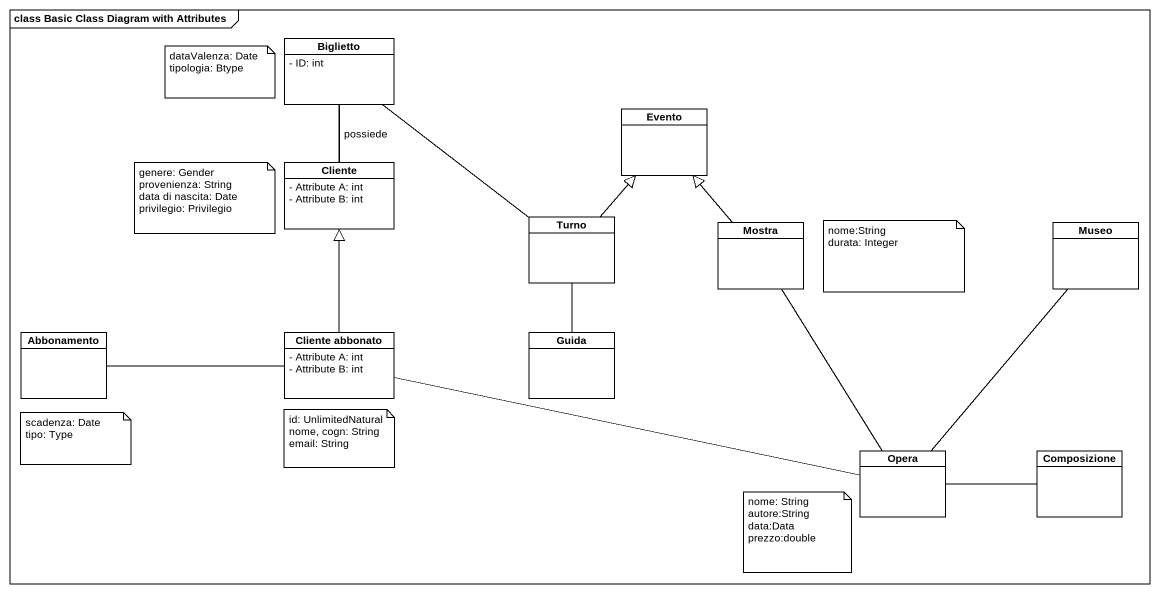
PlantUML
@startuml
mainframe class Basic Class Diagram with Attributes
hide circle
hide empty members
skinparam classAttributeIconSize 0
class Biglietto {
  - ID: int
}
class Evento
class Cliente {
  - Attribute A: int
  - Attribute B: int
}
class Turno
class Mostra
class Museo
class Abbonamento
class "Cliente abbonato" as Cliente_abbonato {
  - Attribute A: int
  - Attribute B: int
}
class Guida
class Opera
class Composizione
Biglietto -- Cliente : possiede
Biglietto -- Turno
Cliente -up- Biglietto
Turno -up-|> Evento
Turno -- Guida
Mostra -up-|> Evento
Abbonamento -right- Cliente_abbonato
Cliente_abbonato -up-|> Cliente
Cliente_abbonato -right- Opera
Opera -up- Mostra
Opera -up- Museo
Opera -right- Composizione
note as N1
  dataValenza: Date
  tipologia: Btype
end note
note as N2
  genere: Gender
  provenienza: String
  data di nascita: Date
  privilegio: Privilegio
end note
note as N3
  nome:String
  durata: Integer
end note
note as N4
  scadenza: Date
  tipo: Type
end note
note as N5
  id: UnlimitedNatural
  nome, cogn: String
  email: String
end note
note as N6
  nome: String
  autore:String
  data:Data
  prezzo:double
end note
@enduml
